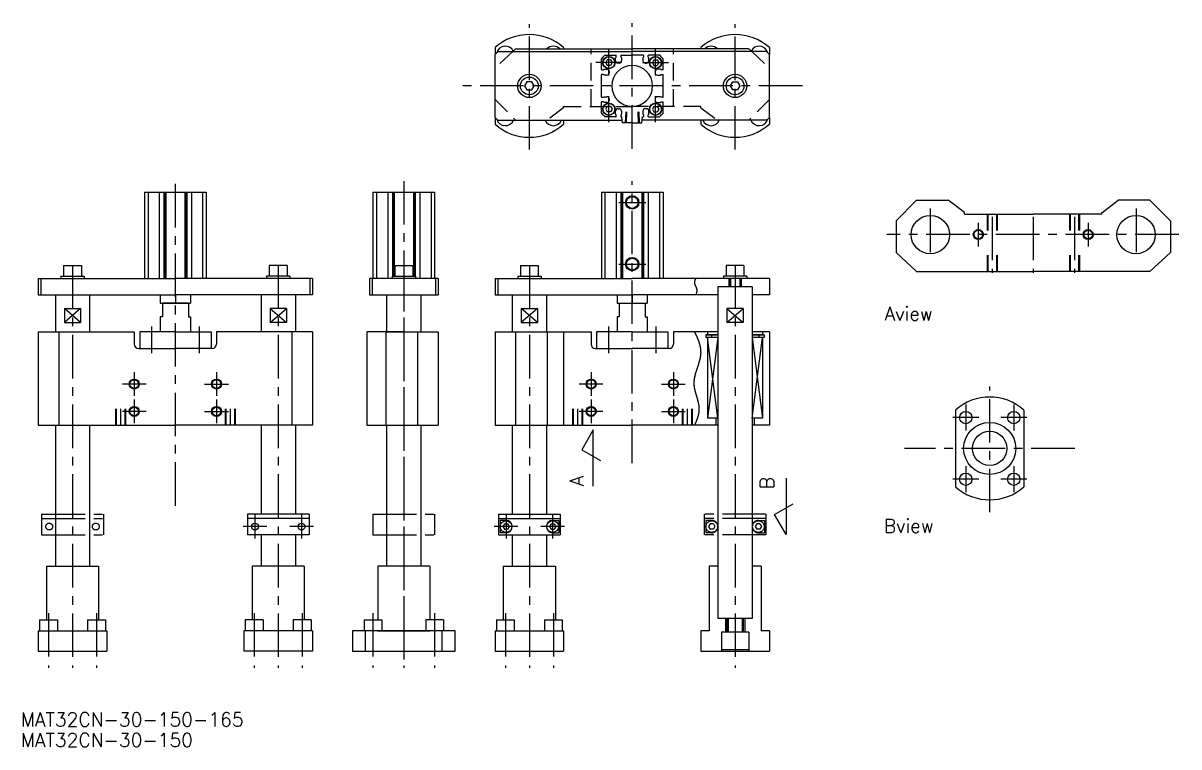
# Model space of a CAD drawing. Extents: x -705 to 138, y -218 to 310.
import ezdxf

# ---------------------------------------------------------------- set-up
doc = ezdxf.new("R2010")
doc.units = 0
for name, pattern in [('CENTER', [50.8, 31.75, -6.35, 6.35, -6.35]), ('DASHED', [19.05, 12.7, -6.35]), ('PHANTOM', [63.5, 31.75, -6.35, 6.35, -6.35, 6.35, -6.35])]:
    doc.linetypes.add(name, pattern=pattern)
doc.layers.get('0').update_dxf_attribs({"linetype": 'CONTINUOUS'})
doc.layers.add('CENTER', color=1, linetype='CONTINUOUS')
doc.styles.get("Standard").update_dxf_attribs({"font": 'txt.shx', "height": 3, "bigfont": 'bigfont.shx'})

msp = doc.modelspace()

# ---------------------------------------------------------------- linework, layer by layer
at = {"color": 7, "linetype": 'CONTINUOUS'}
for p, q in [((-360.65, 292.47), (-360.65, 287.52)), ((-360.65, 287.52), (-358.65, 289.52)), ((-360.65, 241.52), (-360.65, 287.52)), ((-358.65, 289.52), (-260.65, 289.52)), ((-345.65, 291.52), (-347.79, 289.52)), ((-345.65, 291.52), (-260.65, 291.52)), ((-310.71, 292.52), (-310.71, 291.52)), ((-290.65, 289.52), (-290.65, 291.52)), ((-280.49, 287.02), (-272.55, 287.02)), ((-272.35, 285.52), (-272.35, 286.82)), ((-268.95, 286.82), (-268.95, 285.52)), ((-268.75, 287.02), (-260.65, 287.02)), ((-175.65, 291.52), (-260.65, 291.52)), ((-162.65, 289.52), (-260.65, 289.52)), ((-252.55, 287.02), (-260.65, 287.02)), ((-252.35, 286.82), (-252.35, 285.52)), ((-248.95, 285.52), (-248.95, 286.82)), ((-240.81, 287.02), (-248.75, 287.02)), ((-230.65, 289.52), (-230.65, 291.52)), ((-210.6, 292.52), (-210.6, 291.52)), ((-175.65, 291.52), (-173.51, 289.52)), ((-160.65, 287.52), (-162.65, 289.52)), ((-160.65, 292.47), (-160.65, 287.52)), ((-160.65, 241.52), (-160.65, 287.52)), ((-283.15, 276.42), (-283.15, 284.36)), ((-278.81, 283.52), (-279.96, 281.52)), ((-279.96, 281.52), (-278.81, 279.52)), ((-276.5, 283.52), (-278.81, 283.52)), ((-276.5, 279.52), (-278.81, 279.52)), ((-276.5, 283.52), (-275.34, 281.52)), ((-275.34, 281.52), (-276.5, 279.52)), ((-272.8, 285.02), (-272.35, 285.52)), ((-272.8, 282.92), (-272.8, 285.02)), ((-270.2, 281.22), (-271.1, 281.22)), ((-268.95, 285.52), (-268.5, 285.02)), ((-268.5, 285.02), (-268.5, 282.92)), ((-252.35, 285.52), (-252.8, 285.02)), ((-252.8, 285.02), (-252.8, 282.92)), ((-251.1, 281.22), (-250.2, 281.22)), ((-248.5, 285.02), (-248.95, 285.52)), ((-248.5, 282.92), (-248.5, 285.02)), ((-244.81, 283.52), (-245.96, 281.52)), ((-245.96, 281.52), (-244.81, 279.52)), ((-244.81, 283.52), (-242.5, 283.52)), ((-244.81, 279.52), (-242.5, 279.52)), ((-242.5, 283.52), (-241.34, 281.52)), ((-241.34, 281.52), (-242.5, 279.52)), ((-238.15, 276.42), (-238.15, 284.36)), ((-283.15, 256.42), (-283.15, 272.62)), ((-282.95, 276.22), (-281.65, 276.22)), ((-281.65, 272.82), (-282.95, 272.82)), ((-281.65, 276.22), (-281.15, 276.67)), ((-281.15, 272.37), (-281.65, 272.82)), ((-281.15, 276.67), (-279.05, 276.67)), ((-279.05, 272.37), (-281.15, 272.37)), ((-277.35, 274.97), (-277.35, 274.07)), ((-243.95, 274.97), (-243.95, 274.07)), ((-240.15, 276.67), (-242.25, 276.67)), ((-242.25, 272.37), (-240.15, 272.37)), ((-239.65, 276.22), (-240.15, 276.67)), ((-240.15, 272.37), (-239.65, 272.82)), ((-238.35, 276.22), (-239.65, 276.22)), ((-239.65, 272.82), (-238.35, 272.82)), ((-238.15, 256.42), (-238.15, 272.62)), ((-337.37, 267.49), (-339.08, 264.52)), ((-339.08, 264.52), (-337.37, 261.55)), ((-333.94, 267.49), (-337.37, 267.49)), ((-337.37, 261.55), (-333.94, 261.55)), ((-332.22, 264.52), (-333.94, 267.49)), ((-333.94, 261.55), (-332.22, 264.52)), ((-189.08, 264.52), (-187.37, 267.49)), ((-187.37, 261.55), (-189.08, 264.52)), ((-187.37, 267.49), (-183.94, 267.49)), ((-183.94, 261.55), (-187.37, 261.55)), ((-183.94, 267.49), (-182.22, 264.52)), ((-182.22, 264.52), (-183.94, 261.55)), ((-282.95, 256.22), (-281.65, 256.22)), ((-281.65, 252.82), (-282.95, 252.82)), ((-281.65, 256.22), (-281.15, 256.67)), ((-281.15, 252.37), (-281.65, 252.82)), ((-281.15, 256.67), (-279.05, 256.67)), ((-277.35, 254.97), (-277.35, 254.07)), ((-243.95, 254.97), (-243.95, 254.07)), ((-240.15, 256.67), (-242.25, 256.67)), ((-239.65, 256.22), (-240.15, 256.67)), ((-240.15, 252.37), (-239.65, 252.82)), ((-238.35, 256.22), (-239.65, 256.22)), ((-239.65, 252.82), (-238.35, 252.82)), ((-283.15, 244.68), (-283.15, 252.62)), ((-279.05, 252.37), (-281.15, 252.37)), ((-278.81, 249.52), (-279.96, 247.52)), ((-279.96, 247.52), (-278.81, 245.52)), ((-276.5, 249.52), (-278.81, 249.52)), ((-276.5, 245.52), (-278.81, 245.52)), ((-276.5, 249.52), (-275.34, 247.52)), ((-275.34, 247.52), (-276.5, 245.52)), ((-272.8, 244.02), (-272.8, 246.12)), ((-271.1, 247.82), (-270.2, 247.82)), ((-268.5, 246.12), (-268.5, 244.02)), ((-252.8, 246.12), (-252.8, 244.02)), ((-250.2, 247.82), (-251.1, 247.82)), ((-248.5, 244.02), (-248.5, 246.12)), ((-244.81, 249.52), (-245.96, 247.52)), ((-245.96, 247.52), (-244.81, 245.52)), ((-244.81, 249.52), (-242.5, 249.52)), ((-244.81, 245.52), (-242.5, 245.52)), ((-242.5, 249.52), (-241.34, 247.52)), ((-241.34, 247.52), (-242.5, 245.52)), ((-242.25, 252.37), (-240.15, 252.37)), ((-238.15, 244.68), (-238.15, 252.62)), ((-360.65, 241.52), (-360.65, 236.57)), ((-358.65, 239.52), (-360.65, 241.52)), ((-358.65, 239.52), (-267.87, 239.52)), ((-310.65, 239.52), (-310.65, 236.57)), ((-272.55, 242.02), (-280.49, 242.02)), ((-272.35, 243.52), (-272.8, 244.02)), ((-272.35, 242.22), (-272.35, 243.52)), ((-268.5, 244.02), (-268.95, 243.52)), ((-268.95, 243.52), (-268.95, 242.22)), ((-268.15, 242.02), (-268.75, 242.02)), ((-267.65, 237.52), (-268.15, 242.02)), ((-260.65, 237.52), (-267.65, 237.52)), ((-260.65, 237.52), (-253.65, 237.52)), ((-253.65, 237.52), (-253.15, 242.02)), ((-162.65, 239.52), (-253.43, 239.52)), ((-253.15, 242.02), (-252.55, 242.02)), ((-252.8, 244.02), (-252.35, 243.52)), ((-252.35, 243.52), (-252.35, 242.22)), ((-248.95, 243.52), (-248.5, 244.02)), ((-248.95, 242.22), (-248.95, 243.52)), ((-248.75, 242.02), (-240.81, 242.02)), ((-210.65, 239.52), (-210.65, 236.57)), ((-162.65, 239.52), (-160.65, 241.52)), ((-160.65, 241.52), (-160.65, 236.57)), ((-616.23, 187), (-593.73, 187)), ((-616.23, 187), (-616.23, 124)), ((-613.58, 187), (-613.58, 124)), ((-605.43, 187), (-605.43, 124)), ((-602.03, 187), (-602.03, 124)), ((-601.23, 187), (-601.23, 124)), ((-600.73, 187), (-600.73, 124)), ((-593.73, 187), (-571.23, 187)), ((-586.73, 187), (-586.73, 124)), ((-586.23, 187), (-586.23, 124)), ((-585.43, 187), (-585.43, 124)), ((-582.03, 187), (-582.03, 124)), ((-573.89, 187), (-573.89, 124)), ((-571.23, 187), (-571.23, 124)), ((-449.69, 187), (-427.19, 187)), ((-449.69, 187), (-449.69, 124)), ((-447.03, 187), (-447.03, 124)), ((-438.89, 187), (-438.89, 124)), ((-435.49, 187), (-435.49, 125.6)), ((-434.69, 187), (-434.69, 125.6)), ((-434.19, 187), (-434.19, 125.6)), ((-427.19, 187), (-404.69, 187)), ((-420.19, 187), (-420.19, 125.6)), ((-419.69, 187), (-419.69, 125.6)), ((-418.89, 187), (-418.89, 125.6)), ((-415.49, 187), (-415.49, 124)), ((-407.35, 187), (-407.35, 124)), ((-404.69, 187), (-404.69, 124)), ((-283.15, 187), (-260.65, 187)), ((-283.15, 187), (-283.15, 124)), ((-280.49, 187), (-280.49, 124)), ((-272.35, 187), (-272.35, 124)), ((-268.95, 187), (-268.95, 124)), ((-268.15, 187), (-268.15, 124)), ((-267.65, 187), (-267.65, 124)), ((-260.65, 187), (-238.15, 187)), ((-253.65, 187), (-253.65, 124)), ((-253.15, 187), (-253.15, 124)), ((-252.35, 187), (-252.35, 124)), ((-248.95, 187), (-248.95, 124)), ((-240.81, 187), (-240.81, 124)), ((-238.15, 187), (-238.15, 124)), ((-68.29, 166.04), (-53.29, 181.04)), ((-53.29, 181.04), (-30.29, 181.04)), ((-18.29, 172.04), (-30.29, 181.04)), ((81.71, 172.01), (93.71, 181.04)), ((116.71, 181.04), (93.71, 181.04)), ((131.71, 166.04), (116.71, 181.04)), ((-18.29, 171.04), (-18.29, 172.04)), ((-18.29, 171.04), (31.71, 171.04)), ((81.71, 171.04), (31.71, 171.04)), ((81.71, 171.04), (81.71, 172.04)), ((-68.29, 166.04), (-68.29, 143.04)), ((131.71, 166.04), (131.71, 143.04)), ((-53.29, 129.04), (-68.29, 143.04)), ((116.71, 129.04), (131.71, 143.04)), ((-675.23, 133.6), (-675.23, 125.6)), ((-675.23, 133.6), (-662.23, 133.6)), ((-662.23, 133.6), (-662.23, 125.6)), ((-525.23, 133.6), (-525.23, 125.6)), ((-512.23, 133.6), (-525.23, 133.6)), ((-512.23, 133.6), (-512.23, 125.6)), ((-433.69, 133.6), (-433.69, 125.6)), ((-433.69, 133.6), (-420.69, 133.6)), ((-420.69, 133.6), (-420.69, 125.6)), ((-342.15, 133.6), (-342.15, 125.6)), ((-342.15, 133.6), (-329.15, 133.6)), ((-329.15, 133.6), (-329.15, 125.6)), ((-192.15, 133.6), (-192.15, 125.6)), ((-179.15, 133.6), (-192.15, 133.6)), ((-179.15, 133.6), (-179.15, 125.6)), ((-53.29, 129.04), (31.71, 129.04)), ((116.71, 129.04), (31.71, 129.04)), ((-693.73, 124), (-693.73, 112)), ((-693.73, 124), (-593.73, 124)), ((-691.73, 124), (-691.73, 112)), ((-677.23, 125.6), (-677.23, 124)), ((-677.23, 125.6), (-660.23, 125.6)), ((-660.23, 125.6), (-660.23, 124)), ((-493.73, 124), (-593.73, 124)), ((-527.23, 125.6), (-527.23, 124)), ((-510.23, 125.6), (-527.23, 125.6)), ((-510.23, 125.6), (-510.23, 124)), ((-495.73, 124), (-495.73, 112)), ((-493.73, 124), (-493.73, 112)), ((-452.19, 124), (-452.19, 112)), ((-402.19, 124), (-452.19, 124)), ((-450.19, 124), (-450.19, 112)), ((-435.69, 125.6), (-435.69, 124)), ((-435.69, 125.6), (-418.69, 125.6)), ((-418.69, 125.6), (-418.69, 124)), ((-404.19, 124), (-404.19, 112)), ((-402.19, 124), (-402.19, 112)), ((-360.65, 124), (-360.65, 112)), ((-360.65, 124), (-260.65, 124)), ((-358.65, 124), (-358.65, 112)), ((-344.15, 125.6), (-344.15, 124)), ((-344.15, 125.6), (-327.15, 125.6)), ((-327.15, 125.6), (-327.15, 124)), ((-160.65, 124), (-260.65, 124)), ((-198.15, 118), (-198.15, -124)), ((-173.15, 118), (-198.15, 118)), ((-194.15, 125.6), (-194.15, 124)), ((-177.15, 125.6), (-194.15, 125.6)), ((-190.15, 124), (-190.15, 118)), ((-189.65, 124), (-189.65, 118)), ((-189.03, 124), (-189.03, 118)), ((-182.28, 124), (-182.28, 118)), ((-181.65, 124), (-181.65, 118)), ((-181.15, 124), (-181.15, 118)), ((-177.15, 125.6), (-177.15, 124)), ((-173.15, 118), (-173.15, -124)), ((-160.65, 124), (-160.65, 112)), ((-693.73, 112), (-593.73, 112)), ((-693.73, 112), (-681.23, 112)), ((-681.23, 112), (-681.23, 85)), ((-681.23, 112), (-656.23, 112)), ((-656.23, 112), (-656.23, 85)), ((-604.73, 112), (-604.73, 106)), ((-593.73, 112), (-593.73, 106)), ((-493.73, 112), (-593.73, 112)), ((-582.73, 112), (-582.73, 106)), ((-531.23, 112), (-531.23, 85)), ((-506.23, 112), (-506.23, 85)), ((-452.19, 112), (-402.19, 112)), ((-439.69, 112), (-439.69, 85)), ((-414.69, 112), (-414.69, 85)), ((-360.65, 112), (-260.65, 112)), ((-348.15, 112), (-348.15, 85)), ((-323.15, 112), (-323.15, 85)), ((-271.65, 112), (-271.65, 106)), ((-260.65, 112), (-260.65, 106)), ((-198.15, 112), (-260.65, 112)), ((-249.65, 112), (-249.65, 106)), ((-160.65, 112), (-173.15, 112)), ((-662.8, 92), (-674.67, 102)), ((-662.8, 102), (-674.67, 92)), ((-674.67, 102), (-674.67, 92)), ((-674.67, 102), (-662.8, 102)), ((-662.8, 102), (-662.8, 92)), ((-604.73, 106), (-582.73, 106)), ((-584.23, 106), (-603.23, 106)), ((-603.23, 106), (-603.23, 96)), ((-584.23, 106), (-584.23, 96)), ((-524.67, 102), (-512.8, 92)), ((-512.8, 102), (-524.67, 102)), ((-524.67, 92), (-512.8, 102)), ((-524.67, 102), (-524.67, 92)), ((-512.8, 102), (-512.8, 92)), ((-329.71, 102), (-341.59, 92)), ((-341.59, 102), (-329.71, 102)), ((-341.59, 102), (-341.59, 92)), ((-329.71, 92), (-341.59, 102)), ((-329.71, 102), (-329.71, 92)), ((-271.65, 106), (-249.65, 106)), ((-270.15, 106), (-270.15, 96)), ((-251.15, 106), (-251.15, 96)), ((-191.59, 92), (-179.71, 102)), ((-191.59, 102), (-179.71, 92)), ((-191.59, 102), (-191.59, 92)), ((-179.71, 102), (-191.59, 102)), ((-179.71, 102), (-179.71, 92)), ((-603.23, 96), (-604.73, 96)), ((-604.73, 96), (-604.73, 85)), ((-584.23, 96), (-582.73, 96)), ((-582.73, 96), (-582.73, 85)), ((-270.15, 96), (-271.65, 96)), ((-271.65, 96), (-271.65, 85)), ((-251.15, 96), (-249.65, 96)), ((-249.65, 96), (-249.65, 85)), ((-693.73, 85), (-693.73, 17)), ((-693.73, 85), (-623.73, 85)), ((-693.73, 85), (-681.23, 85)), ((-678.73, 85), (-678.73, 17)), ((-674.67, 92), (-662.8, 92)), ((-623.73, 85), (-623.73, 76)), ((-619.73, 85), (-619.73, 73)), ((-593.73, 85), (-619.73, 85)), ((-593.73, 85), (-567.73, 85)), ((-567.73, 85), (-567.73, 73)), ((-563.73, 85), (-563.73, 76)), ((-493.73, 85), (-563.73, 85)), ((-512.8, 92), (-524.67, 92)), ((-508.73, 85), (-508.73, 17)), ((-493.73, 85), (-493.73, 17)), ((-454.19, 85), (-454.19, 17)), ((-427.19, 85), (-454.19, 85)), ((-440.19, 85), (-440.19, 17)), ((-439.69, 85), (-414.69, 85)), ((-427.19, 85), (-402.19, 85)), ((-417.19, 85), (-417.19, 17)), ((-402.19, 85), (-402.19, 17)), ((-360.65, 85), (-360.65, 17)), ((-360.65, 85), (-290.65, 85)), ((-345.65, 85), (-345.65, 17)), ((-341.59, 92), (-329.71, 92)), ((-322.65, 85), (-322.65, 17)), ((-310.65, 85), (-310.65, 17)), ((-290.65, 85), (-290.65, 76)), ((-260.65, 85), (-286.65, 85)), ((-286.65, 85), (-286.65, 73)), ((-260.65, 85), (-234.65, 85)), ((-234.65, 85), (-234.65, 73)), ((-230.65, 85), (-230.65, 76)), ((-198.15, 85), (-230.65, 85)), ((-205.65, 85), (-205.65, 83)), ((-179.71, 92), (-191.59, 92)), ((-160.65, 85), (-173.15, 85)), ((-165.65, 85), (-165.65, 83)), ((-160.65, 85), (-160.65, 17)), ((-198.15, 83), (-206.9, 83)), ((-206.9, 83), (-206.9, 81)), ((-198.15, 82.75), (-206.9, 82.75)), ((-198.15, 81), (-206.9, 81)), ((-198.15, 81), (-205.65, 22)), ((-198.15, 22), (-205.65, 81)), ((-205.65, 81), (-205.65, 22)), ((-202.9, 82.75), (-202.9, 81)), ((-198.15, 81), (-198.15, 22)), ((-164.4, 83), (-173.15, 83)), ((-164.4, 82.75), (-173.15, 82.75)), ((-173.15, 81), (-165.65, 22)), ((-173.15, 22), (-165.65, 81)), ((-173.15, 81), (-173.15, 22)), ((-164.4, 81), (-173.15, 81)), ((-168.4, 82.75), (-168.4, 81)), ((-165.65, 81), (-165.65, 22)), ((-164.4, 83), (-164.4, 81)), ((-620.73, 73), (-593.73, 73)), ((-566.73, 73), (-593.73, 73)), ((-287.65, 73), (-260.65, 73)), ((-233.65, 73), (-260.65, 73)), ((-25, 27.95), (-25, -27.95)), ((25, 27.95), (25, -27.95)), ((-693.73, 17), (-593.73, 17)), ((-693.73, 17), (-681.23, 17)), ((-681.23, 17), (-681.23, -86)), ((-656.23, 17), (-656.23, -86)), ((-493.73, 17), (-593.73, 17)), ((-531.23, 17), (-531.23, -48)), ((-506.23, 17), (-506.23, -48)), ((-454.19, 17), (-402.19, 17)), ((-439.69, 17), (-414.69, 17)), ((-439.69, 17), (-439.69, -86)), ((-414.69, 17), (-414.69, -86)), ((-360.65, 17), (-260.65, 17)), ((-348.15, 17), (-348.15, -48)), ((-323.15, 17), (-323.15, -48)), ((-198.15, 17), (-260.65, 17)), ((-198.15, 22), (-205.65, 22)), ((-199.65, 22), (-199.65, 17)), ((-165.65, 22), (-173.15, 22)), ((-160.65, 17), (-173.15, 17)), ((-171.65, 22), (-171.65, 17)), ((-541.23, -48), (-541.23, -63)), ((-496.23, -48), (-541.23, -48)), ((-496.23, -48), (-496.23, -63)), ((-358.15, -48), (-358.15, -63)), ((-358.15, -48), (-313.15, -48)), ((-313.15, -48), (-313.15, -63)), ((-496.23, -51), (-541.23, -51)), ((-358.15, -51), (-313.15, -51)), ((-357.03, -52.5), (-357.03, -61.5)), ((-352.65, -52.5), (-357.03, -52.5)), ((-353.81, -55), (-354.96, -57)), ((-354.96, -57), (-353.81, -59)), ((-353.81, -55), (-351.5, -55)), ((-351.5, -55), (-350.34, -57)), ((-350.34, -57), (-351.5, -59)), ((-319.81, -55), (-320.96, -57)), ((-320.96, -57), (-319.81, -59)), ((-319.81, -55), (-317.5, -55)), ((-318.65, -52.5), (-314.27, -52.5)), ((-317.5, -55), (-316.34, -57)), ((-316.34, -57), (-317.5, -59)), ((-314.27, -52.5), (-314.27, -61.5)), ((-496.23, -63), (-541.23, -63)), ((-531.23, -63), (-531.23, -86)), ((-506.23, -63), (-506.23, -86)), ((-358.15, -63), (-313.15, -63)), ((-352.65, -61.5), (-357.03, -61.5)), ((-353.81, -59), (-351.5, -59)), ((-348.15, -63), (-348.15, -86)), ((-323.15, -63), (-323.15, -86)), ((-319.81, -59), (-317.5, -59)), ((-318.65, -61.5), (-314.27, -61.5)), ((-687.73, -86), (-687.73, -125)), ((-687.73, -86), (-668.73, -86)), ((-668.73, -86), (-649.73, -86)), ((-649.73, -86), (-649.73, -125)), ((-518.73, -86), (-537.73, -86)), ((-537.73, -86), (-537.73, -125)), ((-499.73, -86), (-518.73, -86)), ((-499.73, -86), (-499.73, -125)), ((-408.19, -86), (-446.19, -86)), ((-446.19, -86), (-446.19, -125)), ((-408.19, -86), (-414.69, -86)), ((-408.19, -86), (-408.19, -125)), ((-354.65, -86), (-354.65, -125)), ((-354.65, -86), (-335.65, -86)), ((-335.65, -86), (-316.65, -86)), ((-316.65, -86), (-316.65, -125)), ((-198.15, -86), (-204.65, -86)), ((-204.65, -86), (-204.65, -133)), ((-166.65, -86), (-173.15, -86)), ((-166.65, -86), (-166.65, -133)), ((-692.73, -125), (-692.73, -133)), ((-692.73, -125), (-679.73, -125)), ((-679.73, -125), (-679.73, -133)), ((-657.73, -125), (-657.73, -133)), ((-657.73, -125), (-644.73, -125)), ((-644.73, -125), (-644.73, -133)), ((-542.73, -125), (-542.73, -133)), ((-529.73, -125), (-542.73, -125)), ((-529.73, -125), (-529.73, -133)), ((-507.73, -125), (-507.73, -133)), ((-494.73, -125), (-507.73, -125)), ((-494.73, -125), (-494.73, -133)), ((-456.19, -125), (-456.19, -133)), ((-456.19, -125), (-443.19, -125)), ((-443.19, -125), (-443.19, -133)), ((-411.19, -125), (-411.19, -133)), ((-398.19, -125), (-411.19, -125)), ((-398.19, -125), (-398.19, -133)), ((-359.65, -125), (-359.65, -133)), ((-359.65, -125), (-346.65, -125)), ((-346.65, -125), (-346.65, -133)), ((-324.65, -125), (-324.65, -133)), ((-324.65, -125), (-311.65, -125)), ((-311.65, -125), (-311.65, -133)), ((-173.15, -124), (-198.15, -124)), ((-192.65, -124), (-192.65, -134)), ((-191.65, -124), (-191.65, -134)), ((-190.78, -124), (-190.78, -134)), ((-180.53, -124), (-180.53, -134)), ((-179.65, -124), (-179.65, -134)), ((-178.65, -124), (-178.65, -134)), ((-693.73, -133), (-668.73, -133)), ((-693.73, -133), (-693.73, -148)), ((-668.73, -133), (-643.73, -133)), ((-643.73, -133), (-643.73, -148)), ((-518.73, -133), (-543.73, -133)), ((-543.73, -133), (-543.73, -148)), ((-493.73, -133), (-518.73, -133)), ((-493.73, -133), (-493.73, -148)), ((-464.69, -133), (-464.69, -148)), ((-427.19, -133), (-464.69, -133)), ((-455.14, -148), (-455.14, -133)), ((-446.19, -133), (-408.19, -133)), ((-389.69, -133), (-427.19, -133)), ((-399.24, -148), (-399.24, -133)), ((-389.69, -148), (-389.69, -133)), ((-360.65, -133), (-335.65, -133)), ((-360.65, -133), (-360.65, -148)), ((-335.65, -133), (-310.65, -133)), ((-310.65, -133), (-310.65, -148)), ((-204.65, -133), (-210.65, -133)), ((-210.65, -133), (-210.65, -148)), ((-195.65, -134), (-195.65, -148)), ((-175.65, -134), (-195.65, -134)), ((-175.65, -134), (-175.65, -148)), ((-160.65, -133), (-166.65, -133)), ((-160.65, -133), (-160.65, -148)), ((-693.73, -148), (-643.73, -148)), ((-493.73, -148), (-543.73, -148)), ((-464.69, -148), (-389.69, -148)), ((-360.65, -148), (-310.65, -148)), ((-210.65, -148), (-160.65, -148)), ((-175.65, -147), (-195.65, -147))]:
    msp.add_line(p, q, dxfattribs=at)
at = {"color": 3, "linetype": 'DASHED'}
for p, q in [((-347.79, 289.52), (-360.65, 277.52)), ((-290.65, 249.52), (-290.65, 289.52)), ((-230.65, 249.52), (-230.65, 289.52)), ((-173.51, 289.52), (-160.65, 277.52)), ((-360.65, 254.52), (-360.65, 277.52)), ((-160.65, 254.52), (-160.65, 277.52)), ((-360.65, 254.52), (-345.65, 239.52)), ((-160.65, 254.52), (-175.65, 239.52)), ((-310.65, 248.52), (-322.65, 239.52)), ((-310.65, 248.52), (-310.65, 249.52)), ((-310.65, 249.52), (-260.65, 249.52)), ((-265.4, 245.51), (-265.68, 237.53)), ((-264.82, 245.51), (-265.1, 237.51)), ((-210.65, 249.52), (-260.65, 249.52)), ((-256.48, 245.51), (-256.2, 237.51)), ((-255.9, 245.51), (-255.62, 237.53)), ((-210.65, 248.52), (-210.65, 249.52)), ((-210.65, 248.52), (-198.65, 239.52)), ((-345.65, 239.52), (-322.65, 239.52)), ((-175.65, 239.52), (-198.65, 239.52)), ((-1.94, 171.04), (-1.94, 159.04)), ((-1.44, 171.04), (-1.44, 159.04)), ((4.86, 171.04), (4.86, 159.04)), ((5.36, 171.04), (5.36, 159.04)), ((58.06, 171.04), (58.06, 159.04)), ((58.56, 171.04), (58.56, 159.04)), ((64.86, 171.04), (64.86, 159.04)), ((65.36, 171.04), (65.36, 159.04)), ((-1.94, 141.04), (-1.94, 129.04)), ((-1.44, 141.04), (-1.44, 129.04)), ((4.86, 141.04), (4.86, 129.04)), ((5.36, 141.04), (5.36, 129.04)), ((58.06, 141.04), (58.06, 129.04)), ((58.56, 141.04), (58.56, 129.04)), ((64.86, 141.04), (64.86, 129.04)), ((65.36, 141.04), (65.36, 129.04)), ((-637.38, 29), (-637.38, 17)), ((-636.88, 29), (-636.88, 17)), ((-630.58, 29), (-630.58, 17)), ((-630.08, 29), (-630.08, 17)), ((-557.38, 29), (-557.38, 17)), ((-556.88, 29), (-556.88, 17)), ((-550.58, 29), (-550.58, 17)), ((-550.08, 29), (-550.08, 17)), ((-304.3, 29), (-304.3, 17)), ((-303.8, 29), (-303.8, 17)), ((-297.5, 29), (-297.5, 17)), ((-297, 29), (-297, 17)), ((-224.3, 29), (-224.3, 17)), ((-223.8, 29), (-223.8, 17)), ((-217.5, 29), (-217.5, 17)), ((-217, 29), (-217, 17))]:
    msp.add_line(p, q, dxfattribs=at)
at = {"color": 3, "linetype": 'PHANTOM'}
for p, q in [((-691.23, -48), (-691.23, -63)), ((-691.23, -48), (-646.23, -48)), ((-646.23, -48), (-646.23, -63)), ((-449.69, -48), (-449.69, -63)), ((-449.69, -48), (-404.69, -48)), ((-404.69, -48), (-404.69, -63)), ((-208.15, -48), (-208.15, -63)), ((-163.15, -48), (-208.15, -48)), ((-163.15, -48), (-163.15, -63)), ((-691.23, -51), (-646.23, -51)), ((-163.15, -51), (-208.15, -51)), ((-202.65, -52.5), (-207.03, -52.5)), ((-207.03, -52.5), (-207.03, -61.5)), ((-203.81, -55), (-204.96, -57)), ((-204.96, -57), (-203.81, -59)), ((-201.5, -55), (-203.81, -55)), ((-201.5, -55), (-200.34, -57)), ((-200.34, -57), (-201.5, -59)), ((-169.81, -55), (-170.96, -57)), ((-170.96, -57), (-169.81, -59)), ((-167.5, -55), (-169.81, -55)), ((-168.65, -52.5), (-164.27, -52.5)), ((-167.5, -55), (-166.34, -57)), ((-166.34, -57), (-167.5, -59)), ((-164.27, -52.5), (-164.27, -61.5)), ((-691.23, -63), (-646.23, -63)), ((-449.69, -63), (-404.69, -63)), ((-163.15, -63), (-208.15, -63)), ((-202.65, -61.5), (-207.03, -61.5)), ((-201.5, -59), (-203.81, -59)), ((-167.5, -59), (-169.81, -59)), ((-168.65, -61.5), (-164.27, -61.5))]:
    msp.add_line(p, q, dxfattribs=at)
at = {"color": 7, "linetype": 'CONTINUOUS'}
for points in [[(-289, -27.53), (-289, 13.64), (-297.46, -1.01), (-283.8, -8.9)], [(-148.48, -21.71), (-148.48, -62.88), (-156.94, -48.23), (-143.28, -40.34)]]:
    msp.add_lwpolyline(points, dxfattribs=at)
at = {"color": 7}
for points in [[(-214.38, 124, 0), (-214.4, 123.98, 0), (-214.41, 123.95, 0), (-214.43, 123.92, 0), (-214.44, 123.9, 0), (-214.46, 123.87, 0), (-214.47, 123.84, 0), (-214.49, 123.82, 0), (-214.5, 123.79, 0), (-214.51, 123.76, 0), (-214.53, 123.73, 0), (-214.54, 123.71, 0), (-214.56, 123.68, 0), (-214.57, 123.65, 0), (-214.58, 123.63, 0), (-214.6, 123.6, 0), (-214.61, 123.57, 0), (-214.62, 123.55, 0), (-214.64, 123.52, 0), (-214.65, 123.49, 0), (-214.66, 123.46, 0), (-214.68, 123.44, 0), (-214.69, 123.41, 0), (-214.7, 123.38, 0), (-214.72, 123.35, 0), (-214.73, 123.33, 0), (-214.74, 123.3, 0), (-214.75, 123.27, 0), (-214.77, 123.24, 0), (-214.78, 123.22, 0), (-214.79, 123.19, 0), (-214.8, 123.16, 0), (-214.82, 123.13, 0), (-214.83, 123.1, 0), (-214.84, 123.08, 0), (-214.85, 123.05, 0), (-214.87, 123.02, 0), (-214.88, 122.99, 0), (-214.89, 122.96, 0), (-214.9, 122.94, 0), (-214.91, 122.91, 0), (-214.92, 122.88, 0), (-214.93, 122.85, 0), (-214.95, 122.82, 0), (-214.96, 122.8, 0), (-214.97, 122.77, 0), (-214.98, 122.74, 0), (-214.99, 122.71, 0), (-215, 122.68, 0), (-215.01, 122.65, 0), (-215.02, 122.62, 0), (-215.03, 122.6, 0), (-215.04, 122.57, 0), (-215.05, 122.54, 0), (-215.06, 122.51, 0), (-215.07, 122.48, 0), (-215.08, 122.45, 0), (-215.09, 122.42, 0), (-215.1, 122.39, 0), (-215.11, 122.37, 0), (-215.12, 122.34, 0), (-215.13, 122.31, 0), (-215.13, 122.28, 0), (-215.14, 122.25, 0), (-215.15, 122.22, 0), (-215.16, 122.19, 0), (-215.17, 122.16, 0), (-215.18, 122.13, 0), (-215.18, 122.1, 0), (-215.19, 122.07, 0), (-215.2, 122.04, 0), (-215.21, 122.01, 0), (-215.21, 121.98, 0), (-215.22, 121.95, 0), (-215.23, 121.93, 0), (-215.23, 121.9, 0), (-215.24, 121.87, 0), (-215.24, 121.84, 0), (-215.25, 121.81, 0), (-215.26, 121.78, 0), (-215.26, 121.75, 0), (-215.27, 121.72, 0), (-215.27, 121.69, 0), (-215.28, 121.66, 0), (-215.28, 121.63, 0), (-215.29, 121.6, 0), (-215.29, 121.57, 0), (-215.29, 121.54, 0), (-215.3, 121.5, 0), (-215.3, 121.47, 0), (-215.3, 121.44, 0), (-215.31, 121.41, 0), (-215.31, 121.38, 0), (-215.31, 121.35, 0), (-215.31, 121.32, 0), (-215.32, 121.29, 0), (-215.32, 121.26, 0), (-215.32, 121.23, 0), (-215.32, 121.2, 0), (-215.32, 121.17, 0), (-215.32, 121.14, 0), (-215.32, 121.11, 0), (-215.32, 121.08, 0), (-215.32, 121.05, 0), (-215.32, 121.02, 0), (-215.32, 120.99, 0), (-215.32, 120.96, 0), (-215.32, 120.93, 0), (-215.32, 120.9, 0), (-215.32, 120.87, 0), (-215.32, 120.83, 0), (-215.32, 120.8, 0), (-215.32, 120.77, 0), (-215.31, 120.74, 0), (-215.31, 120.71, 0), (-215.31, 120.68, 0), (-215.31, 120.65, 0), (-215.3, 120.62, 0), (-215.3, 120.59, 0), (-215.3, 120.56, 0), (-215.29, 120.53, 0), (-215.29, 120.5, 0), (-215.28, 120.47, 0), (-215.28, 120.44, 0), (-215.27, 120.41, 0), (-215.27, 120.38, 0), (-215.26, 120.35, 0), (-215.26, 120.32, 0), (-215.25, 120.29, 0), (-215.24, 120.26, 0), (-215.24, 120.23, 0), (-215.23, 120.2, 0), (-215.22, 120.17, 0), (-215.22, 120.14, 0), (-215.21, 120.11, 0), (-215.2, 120.09, 0), (-215.19, 120.06, 0), (-215.19, 120.03, 0), (-215.18, 120, 0), (-215.17, 119.97, 0), (-215.16, 119.94, 0), (-215.15, 119.91, 0), (-215.14, 119.88, 0), (-215.13, 119.85, 0), (-215.13, 119.82, 0), (-215.12, 119.79, 0), (-215.11, 119.77, 0), (-215.1, 119.74, 0), (-215.09, 119.71, 0), (-215.08, 119.68, 0), (-215.07, 119.65, 0), (-215.06, 119.62, 0), (-215.05, 119.59, 0), (-215.03, 119.56, 0), (-215.02, 119.54, 0), (-215.01, 119.51, 0), (-215, 119.48, 0), (-214.99, 119.45, 0), (-214.98, 119.42, 0), (-214.97, 119.39, 0), (-214.96, 119.37, 0), (-214.95, 119.34, 0), (-214.93, 119.31, 0), (-214.92, 119.28, 0), (-214.91, 119.25, 0), (-214.9, 119.23, 0), (-214.89, 119.2, 0), (-214.87, 119.17, 0), (-214.86, 119.14, 0), (-214.85, 119.11, 0), (-214.84, 119.09, 0), (-214.83, 119.06, 0), (-214.81, 119.03, 0), (-214.8, 119, 0), (-214.79, 118.97, 0), (-214.78, 118.95, 0), (-214.76, 118.92, 0), (-214.75, 118.89, 0), (-214.74, 118.86, 0), (-214.73, 118.84, 0), (-214.71, 118.81, 0), (-214.7, 118.78, 0), (-214.69, 118.75, 0), (-214.67, 118.73, 0), (-214.66, 118.7, 0), (-214.65, 118.67, 0), (-214.63, 118.64, 0), (-214.62, 118.62, 0), (-214.61, 118.59, 0), (-214.6, 118.56, 0), (-214.58, 118.54, 0), (-214.57, 118.51, 0), (-214.56, 118.48, 0), (-214.54, 118.45, 0), (-214.53, 118.43, 0), (-214.52, 118.4, 0), (-214.5, 118.37, 0), (-214.49, 118.34, 0), (-214.48, 118.32, 0), (-214.46, 118.29, 0), (-214.45, 118.26, 0), (-214.44, 118.23, 0), (-214.42, 118.21, 0), (-214.41, 118.18, 0), (-214.4, 118.15, 0), (-214.38, 118.13, 0), (-214.37, 118.1, 0), (-214.36, 118.07, 0), (-214.35, 118.04, 0), (-214.33, 118.02, 0), (-214.32, 117.99, 0), (-214.31, 117.96, 0), (-214.29, 117.93, 0), (-214.28, 117.91, 0), (-214.27, 117.88, 0), (-214.25, 117.85, 0), (-214.24, 117.82, 0), (-214.23, 117.8, 0), (-214.21, 117.77, 0), (-214.2, 117.74, 0), (-214.19, 117.71, 0), (-214.18, 117.69, 0), (-214.16, 117.66, 0), (-214.15, 117.63, 0), (-214.14, 117.6, 0), (-214.13, 117.58, 0), (-214.11, 117.55, 0), (-214.1, 117.52, 0), (-214.09, 117.49, 0), (-214.08, 117.47, 0), (-214.06, 117.44, 0), (-214.05, 117.41, 0), (-214.04, 117.38, 0), (-214.03, 117.35, 0), (-214.02, 117.33, 0), (-214.01, 117.3, 0), (-213.99, 117.27, 0), (-213.98, 117.24, 0), (-213.97, 117.21, 0), (-213.96, 117.19, 0), (-213.95, 117.16, 0), (-213.94, 117.13, 0), (-213.93, 117.1, 0), (-213.92, 117.07, 0), (-213.91, 117.04, 0), (-213.9, 117.01, 0), (-213.88, 116.99, 0), (-213.87, 116.96, 0), (-213.86, 116.93, 0), (-213.85, 116.9, 0), (-213.84, 116.87, 0), (-213.84, 116.84, 0), (-213.83, 116.81, 0), (-213.82, 116.78, 0), (-213.81, 116.76, 0), (-213.8, 116.73, 0), (-213.79, 116.7, 0), (-213.78, 116.67, 0), (-213.77, 116.64, 0), (-213.76, 116.61, 0), (-213.76, 116.58, 0), (-213.75, 116.55, 0), (-213.74, 116.52, 0), (-213.73, 116.49, 0), (-213.72, 116.46, 0), (-213.72, 116.43, 0), (-213.71, 116.4, 0), (-213.7, 116.37, 0), (-213.7, 116.34, 0), (-213.69, 116.31, 0), (-213.68, 116.28, 0), (-213.68, 116.25, 0), (-213.67, 116.23, 0), (-213.66, 116.2, 0), (-213.66, 116.17, 0), (-213.65, 116.14, 0), (-213.65, 116.11, 0), (-213.64, 116.08, 0), (-213.64, 116.05, 0), (-213.63, 116.02, 0), (-213.63, 115.99, 0), (-213.62, 115.96, 0), (-213.62, 115.93, 0), (-213.62, 115.9, 0), (-213.61, 115.86, 0), (-213.61, 115.83, 0), (-213.6, 115.8, 0), (-213.6, 115.77, 0), (-213.6, 115.74, 0), (-213.6, 115.71, 0), (-213.59, 115.68, 0), (-213.59, 115.65, 0), (-213.59, 115.62, 0), (-213.59, 115.59, 0), (-213.59, 115.56, 0), (-213.58, 115.53, 0), (-213.58, 115.5, 0), (-213.58, 115.47, 0), (-213.58, 115.44, 0), (-213.58, 115.41, 0), (-213.58, 115.38, 0), (-213.58, 115.35, 0), (-213.58, 115.32, 0), (-213.58, 115.29, 0), (-213.58, 115.26, 0), (-213.58, 115.23, 0), (-213.58, 115.2, 0), (-213.58, 115.17, 0), (-213.58, 115.14, 0), (-213.59, 115.11, 0), (-213.59, 115.08, 0), (-213.59, 115.05, 0), (-213.59, 115.02, 0), (-213.59, 114.99, 0), (-213.59, 114.95, 0), (-213.6, 114.92, 0), (-213.6, 114.89, 0), (-213.6, 114.86, 0), (-213.61, 114.83, 0), (-213.61, 114.8, 0), (-213.61, 114.77, 0), (-213.61, 114.74, 0), (-213.62, 114.71, 0), (-213.62, 114.68, 0), (-213.63, 114.65, 0), (-213.63, 114.62, 0), (-213.63, 114.59, 0), (-213.64, 114.56, 0), (-213.64, 114.53, 0), (-213.65, 114.5, 0), (-213.65, 114.47, 0), (-213.66, 114.44, 0), (-213.66, 114.41, 0), (-213.67, 114.38, 0), (-213.67, 114.35, 0), (-213.68, 114.32, 0), (-213.68, 114.29, 0), (-213.69, 114.26, 0), (-213.69, 114.23, 0), (-213.7, 114.2, 0), (-213.7, 114.17, 0), (-213.71, 114.14, 0), (-213.71, 114.11, 0), (-213.72, 114.08, 0), (-213.73, 114.05, 0), (-213.73, 114.02, 0), (-213.74, 113.99, 0), (-213.75, 113.96, 0), (-213.75, 113.93, 0), (-213.76, 113.9, 0), (-213.77, 113.87, 0), (-213.77, 113.84, 0), (-213.78, 113.82, 0), (-213.79, 113.79, 0), (-213.8, 113.76, 0), (-213.8, 113.73, 0), (-213.81, 113.7, 0), (-213.82, 113.67, 0), (-213.83, 113.64, 0), (-213.83, 113.61, 0), (-213.84, 113.58, 0), (-213.85, 113.55, 0), (-213.86, 113.52, 0), (-213.86, 113.49, 0), (-213.87, 113.46, 0), (-213.88, 113.43, 0), (-213.89, 113.4, 0), (-213.9, 113.38, 0), (-213.91, 113.35, 0), (-213.92, 113.32, 0), (-213.92, 113.29, 0), (-213.93, 113.26, 0), (-213.94, 113.23, 0), (-213.95, 113.2, 0), (-213.96, 113.17, 0), (-213.97, 113.14, 0), (-213.98, 113.11, 0), (-213.99, 113.09, 0), (-214, 113.06, 0), (-214.01, 113.03, 0), (-214.02, 113, 0), (-214.02, 112.97, 0), (-214.03, 112.94, 0), (-214.04, 112.91, 0), (-214.05, 112.88, 0), (-214.06, 112.85, 0), (-214.07, 112.83, 0), (-214.08, 112.8, 0), (-214.09, 112.77, 0), (-214.1, 112.74, 0), (-214.11, 112.71, 0), (-214.12, 112.68, 0), (-214.13, 112.65, 0), (-214.14, 112.63, 0), (-214.15, 112.6, 0), (-214.16, 112.57, 0), (-214.18, 112.54, 0), (-214.19, 112.51, 0), (-214.2, 112.48, 0), (-214.21, 112.45, 0), (-214.22, 112.43, 0), (-214.23, 112.4, 0), (-214.24, 112.37, 0), (-214.25, 112.34, 0), (-214.26, 112.31, 0), (-214.27, 112.28, 0), (-214.28, 112.26, 0), (-214.29, 112.23, 0), (-214.31, 112.2, 0), (-214.32, 112.17, 0), (-214.33, 112.14, 0), (-214.34, 112.12, 0), (-214.35, 112.09, 0), (-214.36, 112.06, 0), (-214.37, 112.03, 0), (-214.38, 112, 0)], [(-215.29, 85, 0), (-215.22, 84.87, 0), (-215.15, 84.74, 0), (-215.09, 84.61, 0), (-215.02, 84.48, 0), (-214.95, 84.35, 0), (-214.89, 84.22, 0), (-214.82, 84.09, 0), (-214.75, 83.96, 0), (-214.69, 83.82, 0), (-214.62, 83.69, 0), (-214.56, 83.56, 0), (-214.49, 83.43, 0), (-214.43, 83.3, 0), (-214.36, 83.17, 0), (-214.3, 83.03, 0), (-214.23, 82.9, 0), (-214.17, 82.77, 0), (-214.11, 82.64, 0), (-214.04, 82.5, 0), (-213.98, 82.37, 0), (-213.92, 82.24, 0), (-213.85, 82.11, 0), (-213.79, 81.97, 0), (-213.73, 81.84, 0), (-213.67, 81.7, 0), (-213.61, 81.57, 0), (-213.55, 81.44, 0), (-213.49, 81.3, 0), (-213.43, 81.17, 0), (-213.37, 81.03, 0), (-213.31, 80.9, 0), (-213.25, 80.76, 0), (-213.2, 80.63, 0), (-213.14, 80.49, 0), (-213.08, 80.36, 0), (-213.02, 80.22, 0), (-212.97, 80.09, 0), (-212.91, 79.95, 0), (-212.86, 79.81, 0), (-212.8, 79.68, 0), (-212.75, 79.54, 0), (-212.69, 79.4, 0), (-212.64, 79.27, 0), (-212.59, 79.13, 0), (-212.53, 78.99, 0), (-212.48, 78.85, 0), (-212.43, 78.72, 0), (-212.38, 78.58, 0), (-212.33, 78.44, 0), (-212.28, 78.3, 0), (-212.23, 78.16, 0), (-212.18, 78.02, 0), (-212.13, 77.89, 0), (-212.08, 77.75, 0), (-212.04, 77.61, 0), (-211.99, 77.47, 0), (-211.94, 77.33, 0), (-211.9, 77.19, 0), (-211.85, 77.05, 0), (-211.81, 76.91, 0), (-211.77, 76.77, 0), (-211.72, 76.63, 0), (-211.68, 76.48, 0), (-211.64, 76.34, 0), (-211.6, 76.2, 0), (-211.56, 76.06, 0), (-211.52, 75.92, 0), (-211.49, 75.78, 0), (-211.45, 75.63, 0), (-211.41, 75.49, 0), (-211.38, 75.35, 0), (-211.34, 75.2, 0), (-211.31, 75.06, 0), (-211.28, 74.92, 0), (-211.24, 74.77, 0), (-211.21, 74.63, 0), (-211.18, 74.49, 0), (-211.15, 74.34, 0), (-211.13, 74.2, 0), (-211.1, 74.05, 0), (-211.07, 73.91, 0), (-211.05, 73.76, 0), (-211.02, 73.62, 0), (-211, 73.47, 0), (-210.97, 73.33, 0), (-210.95, 73.18, 0), (-210.93, 73.03, 0), (-210.91, 72.89, 0), (-210.89, 72.74, 0), (-210.88, 72.6, 0), (-210.86, 72.45, 0), (-210.84, 72.3, 0), (-210.83, 72.16, 0), (-210.81, 72.01, 0), (-210.8, 71.86, 0), (-210.79, 71.71, 0), (-210.78, 71.57, 0), (-210.77, 71.42, 0), (-210.76, 71.27, 0), (-210.75, 71.12, 0), (-210.75, 70.98, 0), (-210.74, 70.83, 0), (-210.74, 70.68, 0), (-210.73, 70.54, 0), (-210.73, 70.39, 0), (-210.73, 70.24, 0), (-210.73, 70.09, 0), (-210.73, 69.95, 0), (-210.73, 69.8, 0), (-210.73, 69.65, 0), (-210.74, 69.5, 0), (-210.74, 69.36, 0), (-210.75, 69.21, 0), (-210.76, 69.06, 0), (-210.77, 68.92, 0), (-210.77, 68.77, 0), (-210.79, 68.62, 0), (-210.8, 68.48, 0), (-210.81, 68.33, 0), (-210.82, 68.18, 0), (-210.84, 68.04, 0), (-210.85, 67.89, 0), (-210.87, 67.74, 0), (-210.89, 67.6, 0), (-210.91, 67.45, 0), (-210.93, 67.31, 0), (-210.95, 67.16, 0), (-210.97, 67.02, 0), (-211, 66.87, 0), (-211.02, 66.73, 0), (-211.05, 66.58, 0), (-211.07, 66.44, 0), (-211.1, 66.29, 0), (-211.13, 66.15, 0), (-211.15, 66, 0), (-211.18, 65.86, 0), (-211.21, 65.72, 0), (-211.24, 65.57, 0), (-211.28, 65.43, 0), (-211.31, 65.28, 0), (-211.34, 65.14, 0), (-211.38, 65, 0), (-211.41, 64.85, 0), (-211.44, 64.71, 0), (-211.48, 64.57, 0), (-211.52, 64.43, 0), (-211.55, 64.28, 0), (-211.59, 64.14, 0), (-211.63, 64, 0), (-211.67, 63.86, 0), (-211.71, 63.71, 0), (-211.74, 63.57, 0), (-211.78, 63.43, 0), (-211.82, 63.29, 0), (-211.87, 63.15, 0), (-211.91, 63, 0), (-211.95, 62.86, 0), (-211.99, 62.72, 0), (-212.03, 62.58, 0), (-212.07, 62.44, 0), (-212.12, 62.3, 0), (-212.16, 62.16, 0), (-212.2, 62.02, 0), (-212.25, 61.88, 0), (-212.29, 61.74, 0), (-212.33, 61.6, 0), (-212.38, 61.46, 0), (-212.42, 61.32, 0), (-212.47, 61.18, 0), (-212.51, 61.04, 0), (-212.56, 60.9, 0), (-212.6, 60.76, 0), (-212.65, 60.62, 0), (-212.69, 60.48, 0), (-212.74, 60.34, 0), (-212.78, 60.2, 0), (-212.83, 60.06, 0), (-212.88, 59.92, 0), (-212.92, 59.78, 0), (-212.97, 59.64, 0), (-213.01, 59.5, 0), (-213.06, 59.36, 0), (-213.11, 59.22, 0), (-213.15, 59.08, 0), (-213.2, 58.94, 0), (-213.25, 58.8, 0), (-213.29, 58.66, 0), (-213.34, 58.52, 0), (-213.38, 58.39, 0), (-213.43, 58.25, 0), (-213.48, 58.11, 0), (-213.52, 57.97, 0), (-213.57, 57.83, 0), (-213.62, 57.69, 0), (-213.66, 57.55, 0), (-213.71, 57.41, 0), (-213.75, 57.27, 0), (-213.8, 57.13, 0), (-213.85, 56.99, 0), (-213.89, 56.85, 0), (-213.94, 56.71, 0), (-213.98, 56.57, 0), (-214.03, 56.43, 0), (-214.07, 56.29, 0), (-214.12, 56.15, 0), (-214.16, 56.01, 0), (-214.21, 55.87, 0), (-214.25, 55.73, 0), (-214.29, 55.59, 0), (-214.34, 55.45, 0), (-214.38, 55.31, 0), (-214.42, 55.17, 0), (-214.46, 55.03, 0), (-214.51, 54.88, 0), (-214.55, 54.74, 0), (-214.59, 54.6, 0), (-214.63, 54.46, 0), (-214.67, 54.32, 0), (-214.71, 54.18, 0), (-214.75, 54.04, 0), (-214.79, 53.89, 0), (-214.82, 53.75, 0), (-214.86, 53.61, 0), (-214.9, 53.47, 0), (-214.93, 53.33, 0), (-214.97, 53.18, 0), (-215, 53.04, 0), (-215.04, 52.9, 0), (-215.07, 52.75, 0), (-215.1, 52.61, 0), (-215.14, 52.47, 0), (-215.17, 52.32, 0), (-215.2, 52.18, 0), (-215.23, 52.04, 0), (-215.26, 51.89, 0), (-215.28, 51.75, 0), (-215.31, 51.6, 0), (-215.34, 51.46, 0), (-215.36, 51.31, 0), (-215.39, 51.17, 0), (-215.41, 51.02, 0), (-215.43, 50.88, 0), (-215.45, 50.73, 0), (-215.48, 50.58, 0), (-215.5, 50.44, 0), (-215.51, 50.29, 0), (-215.53, 50.15, 0), (-215.55, 50, 0), (-215.56, 49.85, 0), (-215.58, 49.71, 0), (-215.59, 49.56, 0), (-215.61, 49.41, 0), (-215.62, 49.26, 0), (-215.63, 49.12, 0), (-215.64, 48.97, 0), (-215.65, 48.82, 0), (-215.66, 48.67, 0), (-215.66, 48.53, 0), (-215.67, 48.38, 0), (-215.67, 48.23, 0), (-215.68, 48.08, 0), (-215.68, 47.94, 0), (-215.68, 47.79, 0), (-215.68, 47.64, 0), (-215.68, 47.49, 0), (-215.68, 47.35, 0), (-215.68, 47.2, 0), (-215.67, 47.05, 0), (-215.67, 46.91, 0), (-215.66, 46.76, 0), (-215.66, 46.61, 0), (-215.65, 46.46, 0), (-215.64, 46.32, 0), (-215.63, 46.17, 0), (-215.62, 46.02, 0), (-215.61, 45.88, 0), (-215.59, 45.73, 0), (-215.58, 45.58, 0), (-215.56, 45.44, 0), (-215.55, 45.29, 0), (-215.53, 45.15, 0), (-215.51, 45, 0), (-215.49, 44.86, 0), (-215.47, 44.71, 0), (-215.45, 44.56, 0), (-215.42, 44.42, 0), (-215.4, 44.27, 0), (-215.37, 44.13, 0), (-215.35, 43.99, 0), (-215.32, 43.84, 0), (-215.29, 43.7, 0), (-215.26, 43.55, 0), (-215.23, 43.41, 0), (-215.2, 43.27, 0), (-215.17, 43.12, 0), (-215.14, 42.98, 0), (-215.11, 42.83, 0), (-215.08, 42.69, 0), (-215.04, 42.55, 0), (-215.01, 42.4, 0), (-214.97, 42.26, 0), (-214.94, 42.12, 0), (-214.9, 41.98, 0), (-214.86, 41.83, 0), (-214.83, 41.69, 0), (-214.79, 41.55, 0), (-214.75, 41.41, 0), (-214.71, 41.26, 0), (-214.67, 41.12, 0), (-214.63, 40.98, 0), (-214.59, 40.84, 0), (-214.55, 40.7, 0), (-214.51, 40.56, 0), (-214.47, 40.41, 0), (-214.43, 40.27, 0), (-214.39, 40.13, 0), (-214.35, 39.99, 0), (-214.31, 39.85, 0), (-214.26, 39.71, 0), (-214.22, 39.57, 0), (-214.18, 39.42, 0), (-214.14, 39.28, 0), (-214.1, 39.14, 0), (-214.05, 39, 0), (-214.01, 38.86, 0), (-213.97, 38.72, 0), (-213.93, 38.58, 0), (-213.88, 38.44, 0), (-213.84, 38.3, 0), (-213.8, 38.16, 0), (-213.76, 38.02, 0), (-213.72, 37.88, 0), (-213.67, 37.74, 0), (-213.63, 37.59, 0), (-213.59, 37.45, 0), (-213.55, 37.31, 0), (-213.51, 37.17, 0), (-213.47, 37.03, 0), (-213.42, 36.89, 0), (-213.38, 36.75, 0), (-213.34, 36.61, 0), (-213.3, 36.47, 0), (-213.26, 36.33, 0), (-213.22, 36.18, 0), (-213.18, 36.04, 0), (-213.14, 35.9, 0), (-213.1, 35.76, 0), (-213.07, 35.62, 0), (-213.03, 35.48, 0), (-212.99, 35.33, 0), (-212.95, 35.19, 0), (-212.91, 35.05, 0), (-212.88, 34.91, 0), (-212.84, 34.77, 0), (-212.81, 34.62, 0), (-212.77, 34.48, 0), (-212.74, 34.34, 0), (-212.7, 34.19, 0), (-212.67, 34.05, 0), (-212.63, 33.91, 0), (-212.6, 33.76, 0), (-212.57, 33.62, 0), (-212.54, 33.48, 0), (-212.51, 33.33, 0), (-212.48, 33.19, 0), (-212.45, 33.04, 0), (-212.42, 32.9, 0), (-212.39, 32.75, 0), (-212.36, 32.61, 0), (-212.33, 32.46, 0), (-212.31, 32.32, 0), (-212.28, 32.17, 0), (-212.26, 32.02, 0), (-212.23, 31.88, 0), (-212.21, 31.73, 0), (-212.19, 31.59, 0), (-212.17, 31.44, 0), (-212.15, 31.3, 0), (-212.13, 31.15, 0), (-212.11, 31, 0), (-212.09, 30.86, 0), (-212.08, 30.71, 0), (-212.06, 30.56, 0), (-212.05, 30.42, 0), (-212.03, 30.27, 0), (-212.02, 30.12, 0), (-212.01, 29.98, 0), (-212, 29.83, 0), (-211.99, 29.68, 0), (-211.98, 29.54, 0), (-211.98, 29.39, 0), (-211.97, 29.24, 0), (-211.97, 29.1, 0), (-211.97, 28.95, 0), (-211.96, 28.8, 0), (-211.96, 28.65, 0), (-211.96, 28.51, 0), (-211.97, 28.36, 0), (-211.97, 28.21, 0), (-211.98, 28.07, 0), (-211.98, 27.92, 0), (-211.99, 27.77, 0), (-212, 27.63, 0), (-212.01, 27.48, 0), (-212.02, 27.34, 0), (-212.03, 27.19, 0), (-212.05, 27.04, 0), (-212.06, 26.9, 0), (-212.08, 26.75, 0), (-212.1, 26.6, 0), (-212.12, 26.46, 0), (-212.14, 26.31, 0), (-212.16, 26.17, 0), (-212.18, 26.02, 0), (-212.21, 25.88, 0), (-212.23, 25.73, 0), (-212.26, 25.59, 0), (-212.28, 25.44, 0), (-212.31, 25.3, 0), (-212.34, 25.15, 0), (-212.37, 25.01, 0), (-212.4, 24.86, 0), (-212.43, 24.72, 0), (-212.47, 24.57, 0), (-212.5, 24.43, 0), (-212.54, 24.29, 0), (-212.57, 24.14, 0), (-212.61, 24, 0), (-212.65, 23.86, 0), (-212.68, 23.71, 0), (-212.72, 23.57, 0), (-212.76, 23.43, 0), (-212.8, 23.29, 0), (-212.84, 23.15, 0), (-212.89, 23, 0), (-212.93, 22.86, 0), (-212.97, 22.72, 0), (-213.02, 22.58, 0), (-213.06, 22.44, 0), (-213.11, 22.3, 0), (-213.15, 22.16, 0), (-213.2, 22.02, 0), (-213.25, 21.88, 0), (-213.3, 21.74, 0), (-213.34, 21.6, 0), (-213.39, 21.46, 0), (-213.44, 21.32, 0), (-213.49, 21.19, 0), (-213.54, 21.05, 0), (-213.6, 20.91, 0), (-213.65, 20.77, 0), (-213.7, 20.64, 0), (-213.75, 20.5, 0), (-213.81, 20.36, 0), (-213.86, 20.22, 0), (-213.92, 20.09, 0), (-213.97, 19.95, 0), (-214.03, 19.82, 0), (-214.08, 19.68, 0), (-214.14, 19.54, 0), (-214.2, 19.41, 0), (-214.25, 19.27, 0), (-214.31, 19.14, 0), (-214.37, 19, 0), (-214.43, 18.87, 0), (-214.49, 18.74, 0), (-214.55, 18.6, 0), (-214.61, 18.47, 0), (-214.67, 18.33, 0), (-214.73, 18.2, 0), (-214.79, 18.07, 0), (-214.85, 17.93, 0), (-214.91, 17.8, 0), (-214.98, 17.67, 0), (-215.04, 17.53, 0), (-215.1, 17.4, 0), (-215.16, 17.27, 0), (-215.23, 17.13, 0), (-215.29, 17, 0)]]:
    msp.add_polyline3d(points, dxfattribs=at)
at = {"color": 7, "linetype": 'CONTINUOUS'}
for centre, radius in [((-277.65, 281.52), 4.5), ((-277.65, 281.52), 4.25), ((-243.65, 281.52), 4.5), ((-243.65, 281.52), 4.25), ((-335.65, 264.52), 8.5), ((-335.65, 264.52), 6.5), ((-185.65, 264.52), 8.5), ((-185.65, 264.52), 6.5), ((-277.65, 247.52), 4.5), ((-277.65, 247.52), 4.25), ((-243.65, 247.52), 4.5), ((-243.65, 247.52), 4.25), ((-260.65, 179.5), 4.85), ((-260.65, 179.5), 4.3), ((-43.29, 156.04), 14), ((106.71, 156.04), 14), ((-8.29, 156.04), 3.65), ((-8.29, 156.04), 3.15), ((71.71, 156.04), 3.65), ((71.71, 156.04), 3.15), ((-260.65, 134.5), 4.85), ((-260.65, 134.5), 4.3), ((-623.73, 47), 3.65), ((-563.73, 47), 3.65), ((-290.65, 47), 3.65), ((-230.65, 47), 3.65), ((-623.73, 47), 3.15), ((-563.73, 47), 3.15), ((-290.65, 47), 3.15), ((-230.65, 47), 3.15), ((-623.73, 27), 3.65), ((-623.73, 27), 3.15), ((-563.73, 27), 3.65), ((-563.73, 27), 3.15), ((-290.65, 27), 3.65), ((-290.65, 27), 3.15), ((-230.65, 27), 3.65), ((-230.65, 27), 3.15), ((-17.5, 22.5), 4.5), ((17.5, 22.5), 4.5), ((0, 0), 19), ((0, 0), 12.5), ((-17.5, -22.5), 4.5), ((17.5, -22.5), 4.5), ((-535.73, -57), 2.5), ((-501.73, -57), 2.5), ((-352.65, -57), 4.25), ((-318.65, -57), 4.25)]:
    msp.add_circle(centre, radius, dxfattribs=at)
at = {"color": 3, "linetype": 'PHANTOM'}
for centre, radius in [((-685.73, -57), 2.5), ((-651.73, -57), 2.5), ((-202.65, -57), 4.25), ((-168.65, -57), 4.25)]:
    msp.add_circle(centre, radius, dxfattribs=at)
at = {"color": 7, "linetype": 'CONTINUOUS'}
for centre, radius, start, end in [((-335.65, 264.52), 37.5, 48.30245, 131.81031), ((-185.65, 264.52), 37.5, 48.18969, 131.69755), ((-353.15, 287.02), 6.5, 26.69471, 164.50819), ((-318.15, 287.02), 6.5, 43.81306, 136.18694), ((-260.65, 264.52), 30, 131.40962, 138.59038), ((-272.55, 286.82), 0.2, 0, 90), ((-268.75, 286.82), 0.2, 90, 180), ((-252.55, 286.82), 0.2, 0, 90), ((-248.75, 286.82), 0.2, 90, 180), ((-260.65, 264.52), 30, 41.40962, 48.59038), ((-203.15, 287.02), 6.5, 43.81306, 136.18694), ((-168.15, 287.02), 6.5, 15.49181, 153.30529), ((-260.65, 264.52), 14.9, 90, 270), ((-271.1, 282.92), 1.7, 180, 270), ((-270.2, 282.92), 1.7, 270, 0), ((-260.65, 264.52), 14.9, 270, 90), ((-251.1, 282.92), 1.7, 180, 270), ((-250.2, 282.92), 1.7, 270, 0), ((-282.95, 276.42), 0.2, 180, 270), ((-282.95, 272.62), 0.2, 90, 180), ((-279.05, 274.97), 1.7, 0, 90), ((-279.05, 274.07), 1.7, 270, 0), ((-242.25, 274.97), 1.7, 90, 180), ((-242.25, 274.07), 1.7, 180, 270), ((-238.35, 276.42), 0.2, 270, 0), ((-238.35, 272.62), 0.2, 0, 90), ((-282.95, 256.42), 0.2, 180, 270), ((-282.95, 252.62), 0.2, 90, 180), ((-279.05, 254.97), 1.7, 0, 90), ((-279.05, 254.07), 1.7, 270, 0), ((-242.25, 254.97), 1.7, 90, 180), ((-242.25, 254.07), 1.7, 180, 270), ((-238.35, 256.42), 0.2, 270, 0), ((-238.35, 252.62), 0.2, 0, 90), ((-260.65, 264.52), 30, 221.40962, 228.59038), ((-271.1, 246.12), 1.7, 90, 180), ((-270.2, 246.12), 1.7, 0, 90), ((-251.1, 246.12), 1.7, 90, 180), ((-250.2, 246.12), 1.7, 0, 90), ((-260.65, 264.52), 30, 311.40962, 318.59038), ((-335.65, 264.52), 37.5, 228.18969, 311.81031), ((-353.15, 242.02), 6.5, 195.49181, 337.38014), ((-318.15, 242.02), 6.5, 202.61986, 337.38014), ((-272.55, 242.22), 0.2, 270, 0), ((-268.75, 242.22), 0.2, 180, 270), ((-252.55, 242.22), 0.2, 270, 0), ((-248.75, 242.22), 0.2, 180, 270), ((-185.65, 264.52), 37.5, 228.18969, 311.81031), ((-203.15, 242.02), 6.5, 202.61986, 337.38014), ((-168.15, 242.02), 6.5, 202.61986, 344.50819), ((-620.73, 76), 3, 180, 270), ((-566.73, 76), 3, 270, 360), ((-287.65, 76), 3, 180, 270), ((-233.65, 76), 3, 270, 0), ((0, 0), 37.5, 48.18969, 131.81031), ((0, 0), 37.5, 228.18969, 311.81031), ((-352.65, -57), 4.5, 270, 90), ((-318.65, -57), 4.5, 90, 270)]:
    msp.add_arc(centre, radius, start, end, dxfattribs=at)
at = {"color": 3, "linetype": 'PHANTOM'}
for centre, start, end in [((-202.65, -57), 270, 90), ((-168.65, -57), 90, 270)]:
    msp.add_arc(centre, 4.5, start, end, dxfattribs=at)
at = {"layer": 'CENTER', "color": 1, "linetype": 'CENTER'}
for p, q in [((-335.65, 218.01), (-335.65, 309.69)), ((-260.65, 218.68), (-260.65, 310.36)), ((-185.65, 218.01), (-185.65, 309.69)), ((-277.65, 272.02), (-277.65, 291.02)), ((-243.65, 272.02), (-243.65, 291.02)), ((-268.15, 281.52), (-287.15, 281.52)), ((-253.15, 281.52), (-234.15, 281.52)), ((-136.6, 264.52), (-384.7, 264.52)), ((-277.65, 238.02), (-277.65, 257.02)), ((-243.65, 238.02), (-243.65, 257.02)), ((-593.73, -41.87), (-593.73, 195.14)), ((-427.19, 195.14), (-427.19, -160)), ((-260.65, -10.74), (-260.65, 195.14)), ((-270.5, 179.5), (-250.8, 179.5)), ((-43.29, 175.04), (-43.29, 137.04)), ((1.71, 169.04), (1.71, 128.04)), ((31.71, 169.04), (31.71, 128.04)), ((61.71, 169.04), (61.71, 128.04)), ((106.71, 175.04), (106.71, 137.04)), ((-8.29, 164.69), (-8.29, 147.39)), ((71.71, 164.69), (71.71, 147.39)), ((137.93, 156.04), (-74.93, 156.04)), ((-668.73, 133.6), (-668.73, -160)), ((-518.73, 133.6), (-518.73, -160)), ((-427.19, 133.6), (-427.19, -160)), ((-335.65, 133.6), (-335.65, -160)), ((-270.5, 134.5), (-250.8, 134.5)), ((-185.65, 133.6), (-185.65, -160)), ((-611.05, 88.93), (-611.05, 69.45)), ((-576.41, 88.93), (-576.41, 69.45)), ((-277.97, 88.93), (-277.97, 69.45)), ((-243.33, 88.93), (-243.33, 69.45)), ((-623.73, 55.65), (-623.73, 38.35)), ((-563.73, 55.65), (-563.73, 38.35)), ((-290.65, 55.65), (-290.65, 38.35)), ((-230.65, 55.65), (-230.65, 38.35)), ((-615.08, 47), (-632.38, 47)), ((-572.38, 47), (-555.08, 47)), ((-282, 47), (-299.3, 47)), ((-239.3, 47), (-222, 47)), ((0, -46.51), (0, 45.17)), ((-623.73, 35.65), (-623.73, 18.35)), ((-563.73, 35.65), (-563.73, 18.35)), ((-290.65, 35.65), (-290.65, 18.35)), ((-230.65, 35.65), (-230.65, 18.35)), ((-633.73, 29), (-633.73, 17)), ((-615.08, 27), (-632.38, 27)), ((-572.38, 27), (-555.08, 27)), ((-553.73, 29), (-553.73, 17)), ((-300.65, 29), (-300.65, 17)), ((-282, 27), (-299.3, 27)), ((-239.3, 27), (-222, 27)), ((-220.65, 29), (-220.65, 17)), ((-17.5, 32), (-17.5, 13)), ((17.5, 32), (17.5, 13)), ((-8, 22.5), (-27, 22.5)), ((27, 22.5), (8, 22.5)), ((62.03, 0), (-62.03, 0)), ((-17.5, -13), (-17.5, -32)), ((17.5, -13), (17.5, -32)), ((-8, -22.5), (-27, -22.5)), ((27, -22.5), (8, -22.5)), ((-535.73, -48.35), (-535.73, -65.65)), ((-501.73, -48.35), (-501.73, -65.65)), ((-352.65, -48.35), (-352.65, -65.65)), ((-318.65, -48.35), (-318.65, -65.65)), ((-527.08, -57), (-544.38, -57)), ((-493.08, -57), (-510.38, -57)), ((-344, -57), (-361.3, -57)), ((-310, -57), (-327.3, -57)), ((-686.23, -120.16), (-686.23, -160)), ((-651.23, -120.16), (-651.23, -160)), ((-536.23, -120.16), (-536.23, -160)), ((-501.23, -120.16), (-501.23, -160)), ((-449.69, -120.16), (-449.69, -160)), ((-404.69, -120.16), (-404.69, -160)), ((-353.15, -120.16), (-353.15, -160)), ((-318.15, -120.16), (-318.15, -160))]:
    msp.add_line(p, q, dxfattribs=at)

# ---------------------------------------------------------------- texts
at = {"color": 7, "linetype": 'CONTINUOUS'}
for s, p in [('Aview', (-76.66, 93.34)), ('Bview', (-77.3, -61.55))]:
    msp.add_text(s, height=10, dxfattribs=at).set_placement(p)
for s, p in [('A', (-296.08, -27.59)), ('B', (-157.31, -29.65))]:
    msp.add_text(s, height=10, rotation=90, dxfattribs=at).set_placement(p)
at = {"linetype": 'CONTINUOUS'}
for s, p in [('MAT32CN-30-150-165', (-706.46, -202.78)), ('MAT32CN-30-150', (-706.46, -217.78))]:
    msp.add_text(s, height=10, dxfattribs=at).set_placement(p)

doc.saveas('drawing.dxf')
